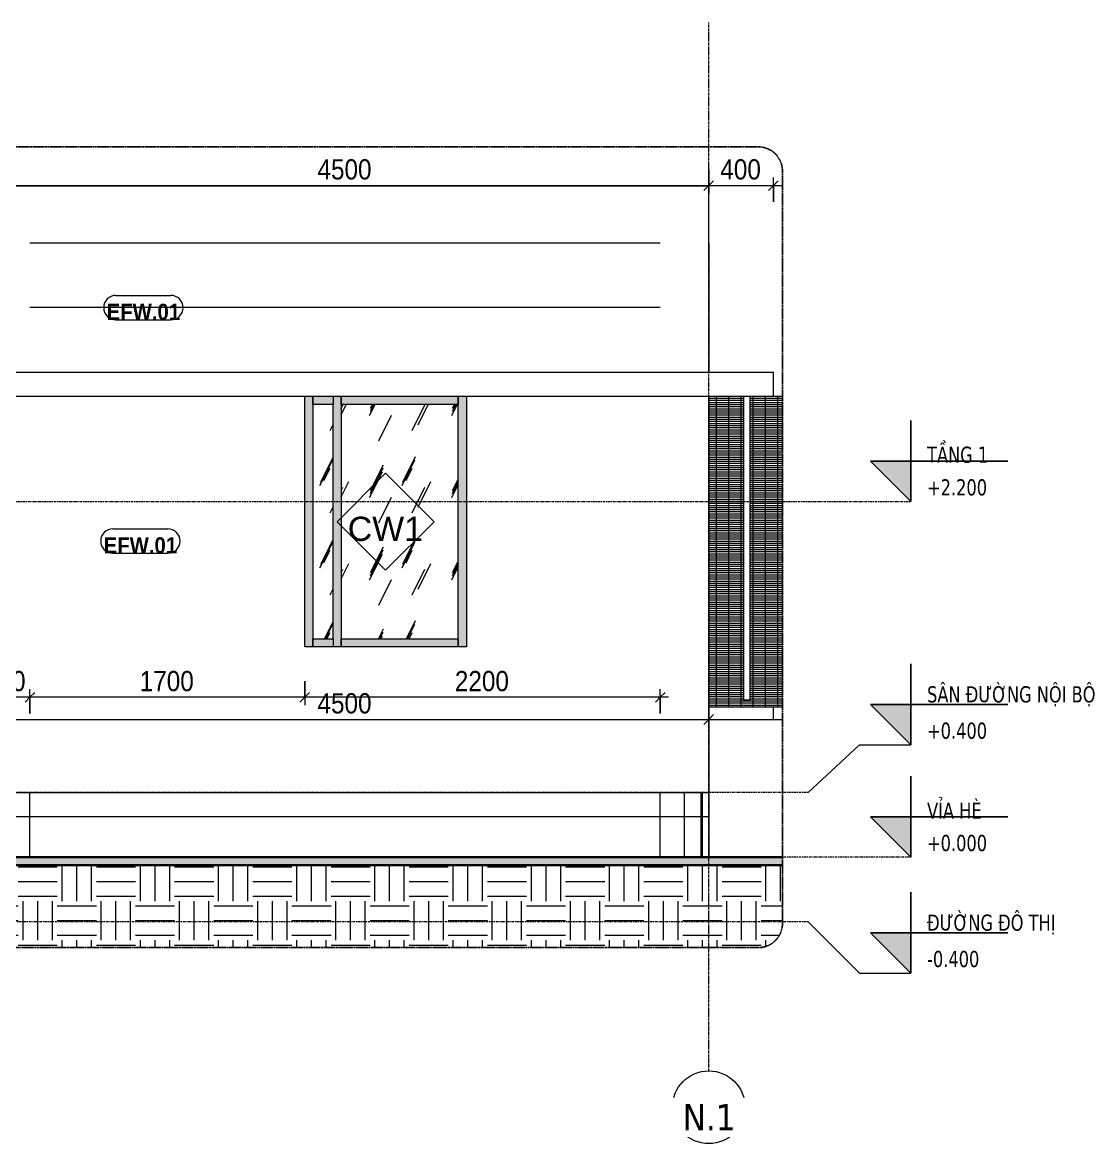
# Model space of a CAD drawing. Header units: millimetres. Extents: x 67230 to 175545, y -2320 to 85793.
# Drawn here: x 113589 to 120223, y -1772 to 5163 of the extents above; entities that cross this region are included whole.
import ezdxf

# ---------------------------------------------------------------- set-up
doc = ezdxf.new("R2010")
doc.units = ezdxf.units.MM
for name, pattern in [('Centre', [31.75, 6.35, -4.7625, 15.875, -4.7625]), ('Grid Line', [22.225, 12.7, -3.175, 3.175, -3.175]), ('Hidden', [7.14375, 4.7625, -2.38125])]:
    doc.linetypes.add(name, pattern=pattern)
for name, color, linetype, lineweight in [('A-ANNO-DIMS', 211, 'Continuous', 9), ('A-ANNO-DIMS-50', 211, 'Continuous', 9), ('A-ANNO-NOTE', 131, 'Continuous', 9), ('A-DETL-GENF', 92, 'Continuous', 18), ('A-DETL-GENF-2', 92, 'Hidden', 25), ('A-DETL-GENF-3', 9, 'Continuous', 18), ('A-DETL-MEDM', 33, 'Continuous', 35), ('A-FLOR', 192, 'Continuous', 18), ('A-FLOR-FNSH-2', 250, 'Continuous', 35), ('A-FLOR-HRAL', 11, 'Continuous', 18), ('A-FLOR-HRAL-2', 254, 'Continuous', 18), ('A-FLOR-LEVL', 51, 'Continuous', 9), ('A-FLOR-LEVL-1', 51, 'Continuous', 25), ('A-FLOR-LEVL-2', 51, 'Centre', 9), ('A-FLOR-PATT', 8, 'Continuous', 50), ('A-GLAZ-CURT', 52, 'Continuous', 18), ('A-GLAZ-CURT-2', 254, 'Continuous', 18), ('A-GLAZ-CWMG', 51, 'Continuous', 18), ('A-GLAZ-CWMG-2', 254, 'Continuous', 18), ('A-WALL', 113, 'Continuous', 18), ('A-WALL-IDEN', 211, 'Continuous', 9), ('S-BEAM', 12, 'Continuous', 18), ('S-COLS', 52, 'Continuous', 18), ('S-GRID-1', 1, 'Grid Line', 9), ('S-GRID-IDEN', 1, 'Continuous', 9)]:
    doc.layers.add(name, color=color, linetype=linetype, lineweight=lineweight)
doc.styles.add('Arial_2', font='arial.ttf', dxfattribs={"height": 150})
doc.styles.add('Arial_B', font='arialbd.ttf', dxfattribs={"width": 0.9, "height": 100})
doc.styles.add('Tahoma_B', font='tahomabd.ttf', dxfattribs={"height": 162.5})
doc.styles.add('Tahoma_B_1', font='tahomabd.ttf', dxfattribs={"width": 0.85, "height": 100})
doc.styles.add('UTM Avo', font='', dxfattribs={"width": 0.9, "height": 125})
doc.styles.get('UTM Avo').set_extended_font_data('UTM Avo')
doc.dimstyles.new('1_Dim_chi_tiet_2_5_1', dxfattribs={"dimscale": 304.8, "dimtxt": 124.912619, "dimasz": 0.19685, "dimexe": 0.164042, "dimexo": 0.0625, "dimgap": 0.016404, "dimtad": 1, "dimdec": 0, "dimrnd": 5, "dimzin": 0, "dimdsep": 46, "dimtxsty": 'UTM Avo', "dimblk1": 'OBLIQUE', "dimblk2": 'OBLIQUE', "dimsah": 1, "dimcen": 0.09, "dimdle": 0.164042, "dimazin": 0, "dimtfac": 1, "dimtdec": 4, "dimtix": 1, "dimtmove": 0, "dimatfit": 3, "dimfxl": 0.328084, "dimfxlon": 1, "dimtvp": 1, "dimtolj": 1, "dimtzin": 0, "dimarcsym": 2})
pattern_1 = [(63.435, (477.39, 34.78), (-0.0009, 508.0002), [177.488, -958.435]), (63.435, (-30.61, 34.78), (-0.0009, 508.0002), [177.488, -958.435]), (63.435, (720.57, 132.92), (-0.0009, 508.0002), [177.488, -958.435]), (63.435, (212.57, 132.92), (-0.0009, 508.0002), [177.488, -958.435]), (63.435, (683.76, 98.28), (-0.0009, 508.0002), [177.488, -958.435]), (63.435, (175.76, 98.28), (-0.0009, 508.0002), [177.488, -958.435]), (63.435, (646.24, 296.7), (-0.0009, 508.0002), [86.267, -1049.655]), (63.435, (138.24, 296.7), (-0.0009, 508.0002), [86.267, -1049.655]), (63.435, (621.7, 265.98), (-0.0009, 508.0002), [177.488, -958.435]), (63.435, (113.7, 265.98), (-0.0009, 508.0002), [177.488, -958.435]), (63.435, (626.03, 288.03), (-0.0009, 508.0002), [177.488, -958.435]), (63.435, (118.03, 288.03), (-0.0009, 508.0002), [177.488, -958.435]), (63.435, (421.08, 191.31), (-0.0009, 508.0002), [177.488, -958.435]), (63.435, (-86.92, 191.31), (-0.0009, 508.0002), [177.488, -958.435]), (63.435, (425.41, 217.3), (-0.0009, 508.0002), [177.488, -958.435]), (63.435, (-82.59, 217.3), (-0.0009, 508.0002), [177.488, -958.435]), (63.435, (426.58, 236.03), (-0.0009, 508.0002), [177.488, -958.435]), (63.435, (-81.42, 236.03), (-0.0009, 508.0002), [177.488, -958.435])]

# ---------------------------------------------------------------- blocks, each defined once
blk = doc.blocks.new('System Panel - Glazed-2035462-TKCS_NHÀ BẢO VỆ - MẶT ĐỨNG 2')
at = {"layer": 'A-GLAZ-CURT-2'}
h = blk.add_hatch(dxfattribs=at)
h.set_pattern_fill('FP_18', color=256, style=0, pattern_type=2)
h.set_pattern_definition(pattern_1)
h.paths.add_polyline_path([(-70702.564287, 1350), (-70702.564287, 2800), (-71427.564287, 2800), (-71427.564287, 1350)])
at = {"layer": 'A-GLAZ-CURT'}
for p, q in [((-70702.564287, 2800), (-71427.564287, 2800)), ((-71427.564287, 2800), (-71427.564287, 1350)), ((-70702.564287, 1350), (-70702.564287, 2800)), ((-71427.564287, 1350), (-70702.564287, 1350))]:
    blk.add_line(p, q, dxfattribs=at)
blk = doc.blocks.new('Rectangular Mullion - 50 x 100mm-4717078-TKCS_NHÀ BẢO VỆ - MẶT ĐỨNG 2')
at = {"layer": 'A-GLAZ-CWMG-2'}
blk.add_hatch(color=256, dxfattribs=at).paths.add_polyline_path([(-71477.564287, 2800), (-71477.564287, 2850), (-71602.564287, 2850), (-71602.564287, 2800)])
at = {"layer": 'A-GLAZ-CWMG'}
for p, q in [((-71602.564287, 2800), (-71602.564287, 2850)), ((-71477.564287, 2850), (-71477.564287, 2800))]:
    blk.add_line(p, q, dxfattribs=at)
blk = doc.blocks.new('Rectangular Mullion - 50 x 100mm-2023109-TKCS_NHÀ BẢO VỆ - MẶT ĐỨNG 2')
at = {"layer": 'A-GLAZ-CWMG-2'}
blk.add_hatch(color=256, dxfattribs=at).paths.add_polyline_path([(-70702.564287, 1300), (-70702.564287, 1350), (-71427.564287, 1350), (-71427.564287, 1300)])
at = {"layer": 'A-GLAZ-CWMG'}
for p, q in [((-71427.564287, 1300), (-71427.564287, 1350)), ((-70702.564287, 1350), (-70702.564287, 1300))]:
    blk.add_line(p, q, dxfattribs=at)
blk = doc.blocks.new('Rectangular Mullion - 50 x 100mm-2035463-TKCS_NHÀ BẢO VỆ - MẶT ĐỨNG 2')
at = {"layer": 'A-GLAZ-CWMG-2'}
blk.add_hatch(color=256, dxfattribs=at).paths.add_polyline_path([(-71652.564287, 1300), (-71602.564287, 1300), (-71602.564287, 2850), (-71652.564287, 2850), (-71652.564287, 1350)])
at = {"layer": 'A-GLAZ-CWMG'}
for p, q in [((-71602.564287, 2850), (-71602.564287, 2800)), ((-71602.564287, 1350), (-71602.564287, 1300))]:
    blk.add_line(p, q, dxfattribs=at)
blk = doc.blocks.new('Rectangular Mullion - 50 x 100mm-2035464-TKCS_NHÀ BẢO VỆ - MẶT ĐỨNG 2')
at = {"layer": 'A-GLAZ-CWMG-2'}
blk.add_hatch(color=256, dxfattribs=at).paths.add_polyline_path([(-70652.564287, 1300), (-70652.564287, 2850), (-70702.564287, 2850), (-70702.564287, 1300)])
at = {"layer": 'A-GLAZ-CWMG'}
for p, q in [((-70702.564287, 2800), (-70702.564287, 2850)), ((-70702.564287, 1300), (-70702.564287, 1350))]:
    blk.add_line(p, q, dxfattribs=at)
blk = doc.blocks.new('NBS_CLDPhysicalSecuritySystems_MtlMeshPnlFncngSym_CLDModsecSecurusS3_InfillPanel - NBS_CLDPhysicalSecuritySystems_MtlMeshPnlFncngSym_CLDModsecSecurusS2_InfillPanel-4716033-TKCS_NHÀ BẢO VỆ - MẶT ĐỨNG 2')
at = {"layer": 'A-FLOR-HRAL'}
h = blk.add_hatch(dxfattribs=at)
h.set_pattern_fill('FP_19', color=256, style=0, pattern_type=2)
h.set_pattern_definition([(0, (-69152.564, 850), (0, 13), []), (90, (-69152.564, 850), (-76, 5e-15), [])])
h.paths.add_polyline_path([(-69152.6, 930), (-68696.6, 930), (-68696.6, 2850), (-68898.6, 2850), (-68898.6, 971), (-68938.6, 971), (-68938.6, 2850), (-69152.6, 2850), (-69152.6, 1932.1)])
at = {"layer": 'A-FLOR-HRAL-2'}
for p, q in [((-68938.6, 2850), (-68938.6, 971)), ((-68898.6, 2850), (-68898.6, 971)), ((-68696.6, 2850), (-68752.6, 2850)), ((-68898.6, 971), (-68938.6, 971)), ((-69152.6, 930), (-68696.6, 930))]:
    blk.add_line(p, q, dxfattribs=at)
blk = doc.blocks.new('System Panel - Glazed-4717080-TKCS_NHÀ BẢO VỆ - MẶT ĐỨNG 2')
at = {"layer": 'A-GLAZ-CURT-2'}
h = blk.add_hatch(dxfattribs=at)
h.set_pattern_fill('FP_18', color=256, style=0, pattern_type=2)
h.set_pattern_definition(pattern_1)
h.paths.add_polyline_path([(-71477.564287, 1350), (-71477.564287, 2800), (-71602.564287, 2800), (-71602.564287, 1350)])
at = {"layer": 'A-GLAZ-CURT'}
for p, q in [((-71477.564287, 2800), (-71602.564287, 2800)), ((-71602.564287, 2800), (-71602.564287, 1350)), ((-71477.564287, 1350), (-71477.564287, 2800)), ((-71602.564287, 1350), (-71477.564287, 1350))]:
    blk.add_line(p, q, dxfattribs=at)
blk = doc.blocks.new('Rectangular Mullion - 50 x 100mm-2023108-TKCS_NHÀ BẢO VỆ - MẶT ĐỨNG 2')
at = {"layer": 'A-GLAZ-CWMG-2'}
blk.add_hatch(color=256, dxfattribs=at).paths.add_polyline_path([(-70702.564287, 2800), (-70702.564287, 2850), (-71427.564287, 2850), (-71427.564287, 2800)])
at = {"layer": 'A-GLAZ-CWMG'}
for p, q in [((-71427.564287, 2800), (-71427.564287, 2850)), ((-70702.564287, 2850), (-70702.564287, 2800))]:
    blk.add_line(p, q, dxfattribs=at)
blk = doc.blocks.new('Rectangular Mullion - 50 x 100mm-4717079-TKCS_NHÀ BẢO VỆ - MẶT ĐỨNG 2')
at = {"layer": 'A-GLAZ-CWMG-2'}
blk.add_hatch(color=256, dxfattribs=at).paths.add_polyline_path([(-71602.564287, 1300), (-71477.564287, 1300), (-71477.564287, 1350), (-71602.564287, 1350)])
at = {"layer": 'A-GLAZ-CWMG'}
for p, q in [((-71602.564287, 1300), (-71602.564287, 1350)), ((-71477.564287, 1350), (-71477.564287, 1300))]:
    blk.add_line(p, q, dxfattribs=at)
blk = doc.blocks.new('Rectangular Mullion - 50 x 100mm-2035461-TKCS_NHÀ BẢO VỆ - MẶT ĐỨNG 2')
at = {"layer": 'A-GLAZ-CWMG-2'}
blk.add_hatch(color=256, dxfattribs=at).paths.add_polyline_path([(-71427.564287, 1300), (-71427.564287, 2850), (-71477.564287, 2850), (-71477.564287, 1300)])
at = {"layer": 'A-GLAZ-CWMG'}
for p, q in [((-71477.564287, 2850), (-71477.564287, 2800)), ((-71427.564287, 2850), (-71427.564287, 2800)), ((-71477.564287, 1350), (-71477.564287, 1300)), ((-71427.564287, 1350), (-71427.564287, 1300))]:
    blk.add_line(p, q, dxfattribs=at)
blk = doc.blocks.new('BORDER VIEW - BORDER VIEW-4798930-TKCS_NHÀ BẢO VỆ - MẶT ĐỨNG 2')
at = {"layer": 'A-DETL-GENF-2'}
for p, q in [((-75802.6, 4393.9), (-68846.6, 4393.9)), ((-75952.6, -410), (-75952.6, 4243.9)), ((-68696.6, 4243.9), (-68696.6, -410)), ((-68846.6, -560), (-75802.6, -560))]:
    blk.add_line(p, q, dxfattribs=at)
for centre, start, end in [((-75802.6, 4243.9), 90, 180), ((-68846.6, 4243.9), 360, 90), ((-75802.6, -410), 180, 270), ((-68846.6, -410), 270, 360)]:
    blk.add_arc(centre, 150, start, end, dxfattribs=at)
blk = doc.blocks.new('Level - CAO ĐỘ LEVEL-350587-TKCS_NHÀ BẢO VỆ - MẶT ĐỨNG 2')
at = {"layer": 'A-FLOR-LEVL'}
blk.add_hatch(color=256, dxfattribs=at).paths.add_polyline_path([(-67901.9, 2450), (-67901.9, 2200), (-68151.9, 2450)])
at = {"layer": 'A-FLOR-LEVL-1'}
for p, q in [((-67901.9, 2200), (-67901.9, 2700)), ((-68151.9, 2450), (-67901.9, 2200)), ((-68151.9, 2450), (-67301.9, 2450))]:
    blk.add_line(p, q, dxfattribs=at)
blk = doc.blocks.new('Grid - M_Grid Head - Circle-353313-TKCS_NHÀ BẢO VỆ - MẶT ĐỨNG 2')
at = {"layer": 'S-GRID-IDEN'}
blk.add_circle((-69152.6, -1547), 225, dxfattribs=at)
blk = doc.blocks.new('M_Wall Tag - 12mm-36223-TKCS_NHÀ BẢO VỆ - MẶT ĐỨNG 2')
at = {"layer": 'A-WALL-IDEN'}
for p, q in [((-74752.564287, 2075), (-74452.564287, 2375)), ((-74452.564287, 2375), (-74152.564287, 2075)), ((-74752.564287, 2075), (-74452.564287, 1775)), ((-74152.564287, 2075), (-74452.564287, 1775))]:
    blk.add_line(p, q, dxfattribs=at)
blk = doc.blocks.new('DIMBLOCK62-TKCS_NHÀ BẢO VỆ - MẶT ĐỨNG 2')
at = {"layer": 'A-ANNO-DIMS-50'}
for p, q in [((113335.9, 951.4), (113335.9, 801.4)), ((113335.9, 851.4), (113335.9, 951.4)), ((117835.9, 951.4), (117835.9, 801.4)), ((117835.9, 851.4), (117835.9, 951.4)), ((113285.9, 851.4), (117885.9, 851.4))]:
    blk.add_line(p, q, dxfattribs=at)
at = {"layer": 'A-ANNO-DIMS-50', "lineweight": 25}
for p, q in [((113335.9, 851.4), (113305.9, 821.4)), ((113335.9, 851.4), (113365.9, 881.4)), ((117835.9, 851.4), (117805.9, 821.4)), ((117835.9, 851.4), (117865.9, 881.4))]:
    blk.add_line(p, q, dxfattribs=at)
at = {"layer": 'A-ANNO-DIMS-50', "color": 0, "insert": (115414.7, 1013.8), "char_height": 125, "width": 410.824, "attachment_point": 1, "line_spacing_factor": 1.110334, "style": 'UTM Avo'}
blk.add_mtext('4500', dxfattribs=at)
blk = doc.blocks.new('_Oblique')
at = {"color": 0, "linetype": 'ByBlock', "lineweight": -2}
blk.add_line((-0.5, -0.5), (0.5, 0.5), dxfattribs=at)
blk = doc.blocks.new('DIMBLOCK63-TKCS_NHÀ BẢO VỆ - MẶT ĐỨNG 2')
at = {"layer": 'A-ANNO-DIMS-50'}
for p, q in [((115335.9, 1089.2), (115335.9, 939.2)), ((115335.9, 989.2), (115335.9, 1089.2)), ((117585.9, 989.2), (115335.9, 989.2)), ((117535.9, 889.2), (117535.9, 1039.2)), ((117535.9, 989.2), (117535.9, 889.2))]:
    blk.add_line(p, q, dxfattribs=at)
at = {"layer": 'A-ANNO-DIMS-50', "lineweight": 25}
for p, q in [((115335.9, 989.2), (115305.9, 959.2)), ((115335.9, 989.2), (115365.9, 1019.2)), ((117535.9, 989.2), (117505.9, 959.2)), ((117535.9, 989.2), (117565.9, 1019.2))]:
    blk.add_line(p, q, dxfattribs=at)
at = {"layer": 'A-ANNO-DIMS-50', "color": 0, "insert": (116264.7, 1151.6), "char_height": 125, "width": 410.824, "attachment_point": 1, "line_spacing_factor": 1.110334, "style": 'UTM Avo'}
blk.add_mtext('2200', dxfattribs=at)
blk = doc.blocks.new('DIMBLOCK64-TKCS_NHÀ BẢO VỆ - MẶT ĐỨNG 2')
at = {"layer": 'A-ANNO-DIMS-50'}
for p, q in [((115335.9, 1089.2), (115335.9, 939.2)), ((115335.9, 989.2), (115335.9, 1089.2)), ((113635.9, 889.2), (113635.9, 1039.2)), ((115335.9, 989.2), (113635.9, 989.2)), ((113635.9, 989.2), (113635.9, 889.2))]:
    blk.add_line(p, q, dxfattribs=at)
at = {"layer": 'A-ANNO-DIMS-50', "lineweight": 25}
for p, q in [((113635.9, 989.2), (113605.9, 959.2)), ((113635.9, 989.2), (113665.9, 1019.2)), ((115335.9, 989.2), (115305.9, 959.2)), ((115335.9, 989.2), (115365.9, 1019.2))]:
    blk.add_line(p, q, dxfattribs=at)
at = {"layer": 'A-ANNO-DIMS-50', "color": 0, "insert": (114314.7, 1151.6), "char_height": 125, "width": 410.824, "attachment_point": 1, "line_spacing_factor": 1.110334, "style": 'UTM Avo'}
blk.add_mtext('1700', dxfattribs=at)
blk = doc.blocks.new('DIMBLOCK65-TKCS_NHÀ BẢO VỆ - MẶT ĐỨNG 2')
at = {"layer": 'A-ANNO-DIMS-50'}
for p, q in [((113335.9, 1089.2), (113335.9, 939.2)), ((113335.9, 989.2), (113335.9, 1089.2)), ((113635.9, 989.2), (113285.9, 989.2)), ((113635.9, 889.2), (113635.9, 1039.2)), ((113635.9, 989.2), (113635.9, 889.2))]:
    blk.add_line(p, q, dxfattribs=at)
at = {"layer": 'A-ANNO-DIMS-50', "lineweight": 25}
for p, q in [((113335.9, 989.2), (113305.9, 959.2)), ((113335.9, 989.2), (113365.9, 1019.2)), ((113635.9, 989.2), (113605.9, 959.2)), ((113635.9, 989.2), (113665.9, 1019.2))]:
    blk.add_line(p, q, dxfattribs=at)
at = {"layer": 'A-ANNO-DIMS-50', "color": 0, "insert": (113357.5, 1151.6), "char_height": 125, "width": 308.118, "attachment_point": 1, "line_spacing_factor": 1.110334, "style": 'UTM Avo'}
blk.add_mtext('300', dxfattribs=at)
blk = doc.blocks.new('DIMBLOCK69-TKCS_NHÀ BẢO VỆ - MẶT ĐỨNG 2')
at = {"layer": 'A-ANNO-DIMS-50'}
for p, q in [((113335.9, 4254.5), (113335.9, 4104.5)), ((113335.9, 4154.5), (113335.9, 4254.5)), ((117835.9, 4254.5), (117835.9, 4104.5)), ((117835.9, 4154.5), (117835.9, 4254.5)), ((113335.9, 4154.5), (117835.9, 4154.5))]:
    blk.add_line(p, q, dxfattribs=at)
at = {"layer": 'A-ANNO-DIMS-50', "lineweight": 25}
for p, q in [((113335.9, 4154.5), (113365.9, 4184.5)), ((117835.9, 4154.5), (117865.9, 4184.5)), ((113335.9, 4154.5), (113305.9, 4124.5)), ((117835.9, 4154.5), (117805.9, 4124.5))]:
    blk.add_line(p, q, dxfattribs=at)
at = {"layer": 'A-ANNO-DIMS-50', "color": 0, "insert": (115414.7, 4316.9), "char_height": 125, "width": 410.824, "attachment_point": 1, "line_spacing_factor": 1.110334, "style": 'UTM Avo'}
blk.add_mtext('4500', dxfattribs=at)
blk = doc.blocks.new('DIMBLOCK70-TKCS_NHÀ BẢO VỆ - MẶT ĐỨNG 2')
at = {"layer": 'A-ANNO-DIMS-50'}
for p, q in [((117835.9, 4254.5), (117835.9, 4104.5)), ((117835.9, 4154.5), (117835.9, 4254.5)), ((118235.9, 4054.5), (118235.9, 4204.5)), ((117835.9, 4154.5), (118285.9, 4154.5)), ((118235.9, 4154.5), (118235.9, 4054.5))]:
    blk.add_line(p, q, dxfattribs=at)
at = {"layer": 'A-ANNO-DIMS-50', "lineweight": 25}
for p, q in [((117835.9, 4154.5), (117865.9, 4184.5)), ((118235.9, 4154.5), (118265.9, 4184.5)), ((117835.9, 4154.5), (117805.9, 4124.5)), ((118235.9, 4154.5), (118205.9, 4124.5))]:
    blk.add_line(p, q, dxfattribs=at)
at = {"layer": 'A-ANNO-DIMS-50', "color": 0, "insert": (117907.5, 4316.9), "char_height": 125, "width": 308.118, "attachment_point": 1, "line_spacing_factor": 1.110334, "style": 'UTM Avo'}
blk.add_mtext('400', dxfattribs=at)
blk = doc.blocks.new('NCV_GHI CHU VAT LIEU HOAN THIEN - NCV_GHI CHU VAT LIEU HOAN THIEN-2360914-TKCS_NHÀ BẢO VỆ - MẶT ĐỨNG 2')
at = {"layer": 'A-ANNO-NOTE'}
for p, q in [((-72839.6, 2030.8), (-72499.5, 2030.8)), ((-72839.6, 1879.8), (-72499.5, 1879.8))]:
    blk.add_line(p, q, dxfattribs=at)
for centre, start, end in [((-72839.6, 1955.3), 90, 270), ((-72499.5, 1955.3), 270, 90)]:
    blk.add_arc(centre, 75.5, start, end, dxfattribs=at)

msp = doc.modelspace()

# ---------------------------------------------------------------- hatches: boundary and pattern name
at = {"layer": 'A-DETL-GENF-3'}
h = msp.add_hatch(dxfattribs=at)
h.set_pattern_fill('FP_20', color=256, style=0, pattern_type=2)
h.set_pattern_definition([(0, (186869.12, 0), (241.935, 241.935), [241.935, -241.935]), (0, (186869.12, 90.73), (241.935, 241.935), [241.935, -241.935]), (0, (186869.12, 181.45), (241.935, 241.935), [241.935, -241.935]), (90, (186899.36, 211.7), (-241.935, 241.935), [241.935, -241.935]), (90, (186990.09, 211.7), (-241.935, 241.935), [241.935, -241.935]), (90, (187080.8, 211.7), (-241.935, 241.935), [241.935, -241.935])])
h.paths.add_polyline_path([(114644.4, -560), (118141.9, -560), (118180.7, -554.9), (118216.9, -539.9), (118248, -516.1), (118271.8, -485), (118286.8, -448.8), (118291.9, -410), (118291.9, -50), (111035.9, -50), (111035.9, -410), (111041, -448.8), (111056, -485), (111079.9, -516.1), (111110.9, -539.9), (111147.1, -554.9), (111185.9, -560), (112779.7, -560)])
at = {"layer": 'A-FLOR-PATT'}
msp.add_hatch(color=256, dxfattribs=at).paths.add_polyline_path([(118291.9, -50), (118291.9, 0), (111710.6, 0), (111710.6, -50), (114644.4, -50)])

# ---------------------------------------------------------------- linework, layer by layer
at = {"layer": 'A-DETL-MEDM'}
msp.add_line((118291.9, -50), (111035.9, -50), dxfattribs=at)
at = {"layer": 'A-FLOR'}
for p, q in [((117835.9, 3700), (117835.9, 3650)), ((111235.9, 3000), (118235.9, 3000)), ((118235.9, 2850), (118235.9, 3000)), ((118235.9, 2850), (111235.9, 2850)), ((111635.9, 400), (117835.9, 400)), ((117835.9, 250), (111635.9, 250))]:
    msp.add_line(p, q, dxfattribs=at)
at = {"layer": 'A-FLOR-FNSH-2'}
msp.add_line((118291.9, 0), (111710.6, 0), dxfattribs=at)
at = {"layer": 'A-FLOR-LEVL'}
for p, q in [((118451.5, 400), (118769, 694.7)), ((118769, 694.7), (119086.5, 694.7)), ((118451.5, -400), (118769, -717.5)), ((118769, -717.5), (119086.5, -717.5))]:
    msp.add_line(p, q, dxfattribs=at)
at = {"layer": 'A-FLOR-LEVL-2'}
for p, q in [((110120.3, 2200), (119086.5, 2200)), ((118451.5, 400), (110120.3, 400)), ((119086.5, 0), (110120.3, 0)), ((118451.5, -400), (110120.3, -400))]:
    msp.add_line(p, q, dxfattribs=at)
at = {"layer": 'A-WALL'}
for p, q in [((117835.9, 4150), (111635.9, 4150)), ((117835.9, 3700), (117835.9, 4150)), ((115335.9, 1300), (115335.9, 2850)), ((116335.9, 2850), (116335.9, 1300)), ((116335.9, 1300), (115335.9, 1300)), ((118235.9, 850), (118235.9, 930)), ((118291.9, 850), (117835.9, 850)), ((117835.9, 850), (117835.9, 0)), ((117685.9, 0), (117685.9, 400)), ((117785.9, 400), (117785.9, 0)), ((117795.9, 400), (117795.9, 0))]:
    msp.add_line(p, q, dxfattribs=at)
at = {"layer": 'S-BEAM'}
for p, q in [((113635.9, 3800), (117535.9, 3800)), ((117535.9, 3400), (113635.9, 3400)), ((113635.9, 400), (117535.9, 400)), ((113635.9, 0), (113635.9, 400)), ((117535.9, 0), (117535.9, 400))]:
    msp.add_line(p, q, dxfattribs=at)
at = {"layer": 'S-COLS'}
for p, q in [((117835.9, 3800), (117835.9, 3000)), ((117835.9, 2850), (117835.9, 0))]:
    msp.add_line(p, q, dxfattribs=at)
at = {"layer": 'S-GRID-1'}
for p, q in [((117835.9, 3913.4), (117835.9, 5163.4)), ((117835.9, 3913.4), (117835.9, 5163.4)), ((117835.9, -72), (117835.9, 3913.4)), ((117835.9, -72), (117835.9, 3913.4)), ((117835.9, -1322), (117835.9, -72)), ((117835.9, -1322), (117835.9, -72))]:
    msp.add_line(p, q, dxfattribs=at)

# ---------------------------------------------------------------- block references
at = {"layer": 'A-ANNO-NOTE'}
for p in [(187007, 1444), (186988.5, 0)]:
    msp.add_blockref('NCV_GHI CHU VAT LIEU HOAN THIEN - NCV_GHI CHU VAT LIEU HOAN THIEN-2360914-TKCS_NHÀ BẢO VỆ - MẶT ĐỨNG 2', p, dxfattribs=at)
at = {"layer": 'A-DETL-GENF'}
msp.add_blockref('BORDER VIEW - BORDER VIEW-4798930-TKCS_NHÀ BẢO VỆ - MẶT ĐỨNG 2', (186988.5, 0), dxfattribs=at)
at = {"layer": 'A-FLOR-HRAL-2'}
msp.add_blockref('NBS_CLDPhysicalSecuritySystems_MtlMeshPnlFncngSym_CLDModsecSecurusS3_InfillPanel - NBS_CLDPhysicalSecuritySystems_MtlMeshPnlFncngSym_CLDModsecSecurusS2_InfillPanel-4716033-TKCS_NHÀ BẢO VỆ - MẶT ĐỨNG 2', (186988.5, 0), dxfattribs=at)
at = {"layer": 'A-FLOR-LEVL-1'}
for p in [(186988.5, 0), (186988.5, -1505.3), (186988.5, -2200), (186988.5, -2917.5)]:
    msp.add_blockref('Level - CAO ĐỘ LEVEL-350587-TKCS_NHÀ BẢO VỆ - MẶT ĐỨNG 2', p, dxfattribs=at)
at = {"layer": 'A-GLAZ-CURT'}
for name in ['System Panel - Glazed-4717080-TKCS_NHÀ BẢO VỆ - MẶT ĐỨNG 2', 'System Panel - Glazed-2035462-TKCS_NHÀ BẢO VỆ - MẶT ĐỨNG 2']:
    msp.add_blockref(name, (186988.5, 0), dxfattribs=at)
at = {"layer": 'A-GLAZ-CWMG'}
for name in ['Rectangular Mullion - 50 x 100mm-2035463-TKCS_NHÀ BẢO VỆ - MẶT ĐỨNG 2', 'Rectangular Mullion - 50 x 100mm-4717078-TKCS_NHÀ BẢO VỆ - MẶT ĐỨNG 2', 'Rectangular Mullion - 50 x 100mm-2035461-TKCS_NHÀ BẢO VỆ - MẶT ĐỨNG 2', 'Rectangular Mullion - 50 x 100mm-2023108-TKCS_NHÀ BẢO VỆ - MẶT ĐỨNG 2', 'Rectangular Mullion - 50 x 100mm-2035464-TKCS_NHÀ BẢO VỆ - MẶT ĐỨNG 2', 'Rectangular Mullion - 50 x 100mm-4717079-TKCS_NHÀ BẢO VỆ - MẶT ĐỨNG 2', 'Rectangular Mullion - 50 x 100mm-2023109-TKCS_NHÀ BẢO VỆ - MẶT ĐỨNG 2']:
    msp.add_blockref(name, (186988.5, 0), dxfattribs=at)
at = {"layer": 'A-WALL-IDEN'}
msp.add_blockref('M_Wall Tag - 12mm-36223-TKCS_NHÀ BẢO VỆ - MẶT ĐỨNG 2', (190288.5, 0), dxfattribs=at)
at = {"layer": 'S-GRID-IDEN'}
msp.add_blockref('Grid - M_Grid Head - Circle-353313-TKCS_NHÀ BẢO VỆ - MẶT ĐỨNG 2', (186988.5, 0), dxfattribs=at)

# ---------------------------------------------------------------- texts
at = {"layer": 'A-ANNO-NOTE', "char_height": 100, "width": 461.25, "attachment_point": 5, "line_spacing_factor": 0.936439, "style": 'Arial_B'}
for insert in [(114337.5, 3372.2), (114319, 1928.2)]:
    msp.add_mtext('\\pt2.25,4.5,6.75,9,11.25,13.5,15.75,18,20.25,22.5,24.75,27,29.25,31.5,33.75,36,38.25,40.5,42.75,45,47.25,49.5,51.75,54,56.25,58.5,60.75,63,65.25,67.5,69.75,72;EFW.01', dxfattribs=dict(at, insert=insert))
at = {"layer": 'A-FLOR-LEVL', "char_height": 100, "line_spacing_factor": 0.996129, "style": 'Tahoma_B_1'}
for s, insert, width, attachment_point in [('\\pt510,1020,1530,2040,2550,3060,3570,4080,4590,5100,5610,6120,6630,7140,7650,8160,8670,9180,9690,10200,10710,11220,11730,12240,12750,13260,13770,14280,14790,15300,15810,16320;TẦNG 1', (119186.8, 2437.2), 452.625, 7), ('\\pt212.5,425,637.5,850,1062.5,1275,1487.5,1700,1912.5,2125,2337.5,2550,2762.5,2975,3187.5,3400,3612.5,3825,4037.5,4250,4462.5,4675,4887.5,5100,5312.5,5525,5737.5,5950,6162.5,6375,6587.5,6800;+2.200', (119186.8, 2337.5), 441.575, 1), ('\\pt510,1020,1530,2040,2550,3060,3570,4080,4590,5100,5610,6120,6630,7140,7650,8160,8670,9180,9690,10200,10710,11220,11730,12240,12750,13260,13770,14280,14790,15300,15810,16320;SÂN ĐƯỜNG NỘI BỘ', (119186.8, 931.9), 1256.725, 7), ('\\pt212.5,425,637.5,850,1062.5,1275,1487.5,1700,1912.5,2125,2337.5,2550,2762.5,2975,3187.5,3400,3612.5,3825,4037.5,4250,4462.5,4675,4887.5,5100,5312.5,5525,5737.5,5950,6162.5,6375,6587.5,6800;+0.400', (119186.8, 832.2), 441.575, 1), ('\\pt510,1020,1530,2040,2550,3060,3570,4080,4590,5100,5610,6120,6630,7140,7650,8160,8670,9180,9690,10200,10710,11220,11730,12240,12750,13260,13770,14280,14790,15300,15810,16320;VỈA HÈ', (119186.8, 237.2), 427.55, 7), ('\\pt212.5,425,637.5,850,1062.5,1275,1487.5,1700,1912.5,2125,2337.5,2550,2762.5,2975,3187.5,3400,3612.5,3825,4037.5,4250,4462.5,4675,4887.5,5100,5312.5,5525,5737.5,5950,6162.5,6375,6587.5,6800;+0.000', (119186.8, 137.5), 441.575, 1), ('\\pt510,1020,1530,2040,2550,3060,3570,4080,4590,5100,5610,6120,6630,7140,7650,8160,8670,9180,9690,10200,10710,11220,11730,12240,12750,13260,13770,14280,14790,15300,15810,16320;ĐƯỜNG ĐÔ THỊ', (119186.8, -480.3), 958.8, 7), ('\\pt212.5,425,637.5,850,1062.5,1275,1487.5,1700,1912.5,2125,2337.5,2550,2762.5,2975,3187.5,3400,3612.5,3825,4037.5,4250,4462.5,4675,4887.5,5100,5312.5,5525,5737.5,5950,6162.5,6375,6587.5,6800;-0.400', (119186.8, -580), 396.525, 1)]:
    msp.add_mtext(s, dxfattribs=dict(at, insert=insert, width=width, attachment_point=attachment_point))
at = {"layer": 'A-WALL-IDEN', "insert": (115834.8, 2029.9), "char_height": 150, "width": 486, "attachment_point": 5, "line_spacing_factor": 0.936439, "style": 'Arial_2'}
msp.add_mtext('\\pt634.9995,1270.0005,1905,2539.9995,3175.0005,3810,4444.9995,5080.0005,5715,6349.9995,6985.0005,7620,8254.9995,8890.0005,9525,10159.9995,10795.0005,11430,12064.9995,12700.0005,13335,13969.9995,14605.0005,15240,15874.9995,16510.0005,17145,17779.9995,18415.0005,19050,19684.9995,20320.0005;CW1', dxfattribs=at)

# ---------------------------------------------------------------- dimensions: what is measured, and where the dimension line sits
at = {"layer": 'A-ANNO-DIMS'}
for base, p1, p2, override, picture, middle in [((117835.9, 4154.5), (113335.9, 4254.5), (117835.9, 4254.5), {"dimpost": '<>', "dimfxl": 4500}, 'DIMBLOCK69-TKCS_NHÀ BẢO VỆ - MẶT ĐỨNG 2', (115585.9, 4224.2)), ((118235.9, 4154.5), (117835.9, 4254.5), (118235.9, 4054.5), {"dimpost": '<>', "dimfxl": 447.213595}, 'DIMBLOCK70-TKCS_NHÀ BẢO VỆ - MẶT ĐỨNG 2', (118035.9, 4224.2)), ((113335.9, 989.2), (113635.9, 889.2), (113335.9, 1089.2), {"dimpost": '<>', "dimfxl": 360.555128}, 'DIMBLOCK65-TKCS_NHÀ BẢO VỆ - MẶT ĐỨNG 2', (113485.9, 1058.9)), ((113635.9, 989.2), (115335.9, 1089.2), (113635.9, 889.2), {"dimpost": '<>', "dimfxl": 1711.724277}, 'DIMBLOCK64-TKCS_NHÀ BẢO VỆ - MẶT ĐỨNG 2', (114485.9, 1058.9)), ((115335.9, 989.2), (117535.9, 889.2), (115335.9, 1089.2), {"dimpost": '<>', "dimfxl": 2209.072203}, 'DIMBLOCK63-TKCS_NHÀ BẢO VỆ - MẶT ĐỨNG 2', (116435.9, 1058.9)), ((117835.9, 851.4), (113335.9, 951.4), (117835.9, 951.4), {"dimpost": '<>', "dimfxl": 4500}, 'DIMBLOCK62-TKCS_NHÀ BẢO VỆ - MẶT ĐỨNG 2', (115585.9, 921.1))]:
    dim = msp.add_linear_dim(base=base, p1=p1, p2=p2, dimstyle='1_Dim_chi_tiet_2_5_1', override=override, dxfattribs=at)
    dim.commit()
    dim.dimension.update_dxf_attribs({"geometry": picture, "text_midpoint": middle})

# ---------------------------------------------------------------- next in the draw order: texts
at = {"layer": 'S-GRID-IDEN', "insert": (117838.3, -1609.4), "char_height": 162.5, "width": 145.5, "attachment_point": 5, "line_spacing_factor": 0.996129, "style": 'Tahoma_B', "bg_fill": 3, "box_fill_scale": 1.25, "bg_fill_color": 256, "bg_fill_true_color": 13158600, "bg_fill_transparency": 0}
msp.add_mtext('\\pt634.99962,1269.99925,1905.0005,2540.00013,3174.99975,3809.99937,4445.00062,5080.00025,5714.99987,6349.9995,6985.00075,7620.00037,8255,8889.99962,9524.99925,10160.0005,10795.00013,11429.99975,12064.99938,12700.00063,13335.00025,13969.99988,14604.9995,15240.00075,15875.00038,16510,17144.99963,17779.99925,18415.0005,19050.00013,19684.99975,20319.99938;7', dxfattribs=at)

# ---------------------------------------------------------------- next in the draw order: block references
at = {"layer": 'S-GRID-IDEN'}
msp.add_blockref('Grid - M_Grid Head - Circle-353313-TKCS_NHÀ BẢO VỆ - MẶT ĐỨNG 2', (186988.5, 0), dxfattribs=at)

# ---------------------------------------------------------------- next in the draw order: texts
at = {"layer": 'S-GRID-IDEN', "insert": (117838, -1609.4), "char_height": 162.5, "width": 387, "attachment_point": 5, "line_spacing_factor": 0.996129, "style": 'Tahoma_B', "bg_fill": 3, "box_fill_scale": 1.25, "bg_fill_color": 256, "bg_fill_true_color": 13158600, "bg_fill_transparency": 0}
msp.add_mtext('\\pt634.99962,1269.99925,1905.0005,2540.00013,3174.99975,3809.99937,4445.00062,5080.00025,5714.99987,6349.9995,6985.00075,7620.00037,8255,8889.99962,9524.99925,10160.0005,10795.00013,11429.99975,12064.99938,12700.00063,13335.00025,13969.99988,14604.9995,15240.00075,15875.00038,16510,17144.99963,17779.99925,18415.0005,19050.00013,19684.99975,20319.99938;N.1', dxfattribs=at)

doc.saveas('drawing.dxf')
